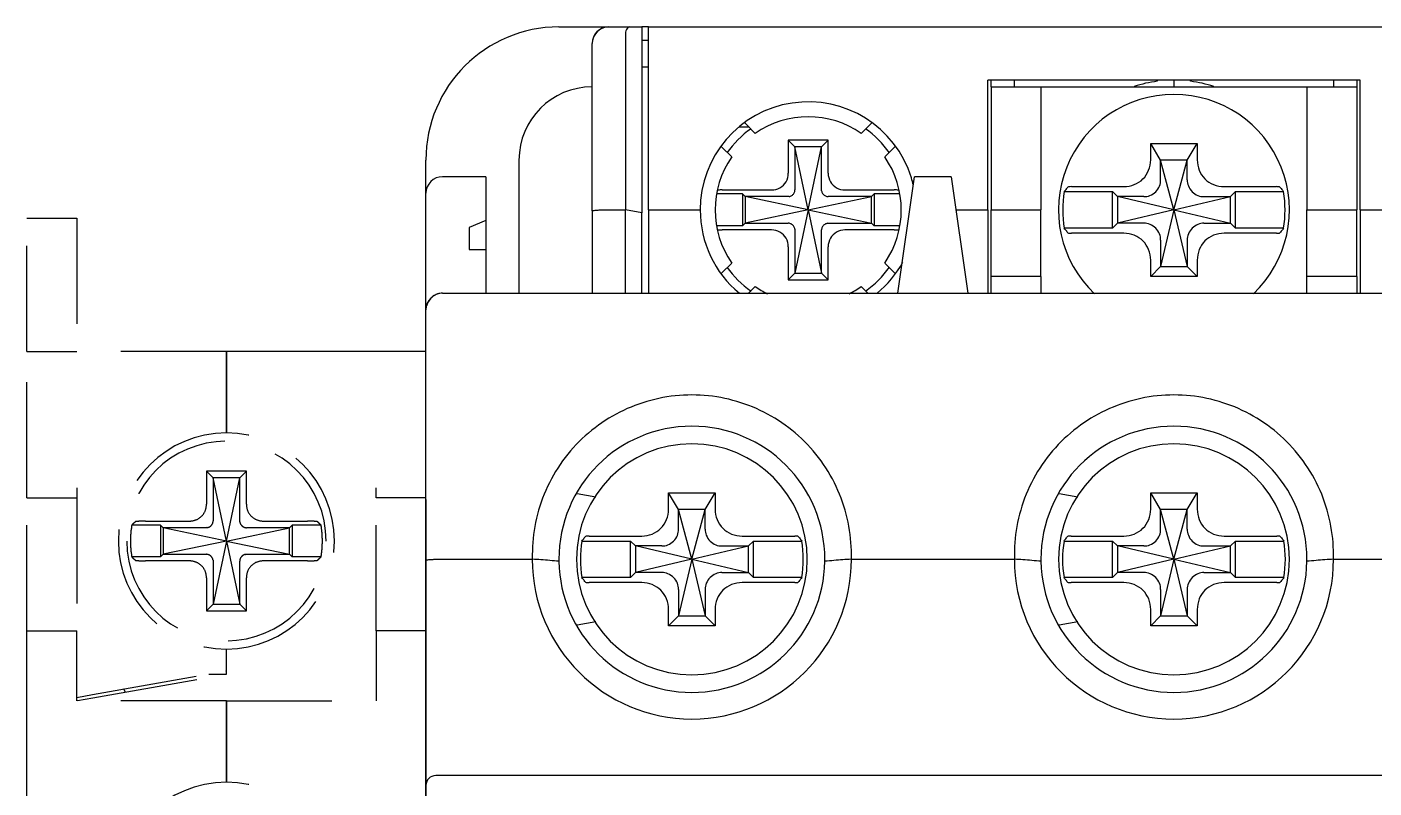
# Model space of a CAD drawing. Header units: inches. Extents: x 0 to 69, y 0 to 139.
# Drawn here: x 0 to 40.52, y 116.52 to 139.4 of the extents above; entities that cross this region are included whole.
import ezdxf

# ---------------------------------------------------------------- set-up
doc = ezdxf.new("R2010")
doc.units = ezdxf.units.IN
doc.linetypes.add('HIDDEN', pattern=[9.525, 6.35, -3.175])
for name, color, linetype in [('20_ALL_FEATURES', 7, 'Continuous'), ('BO', 3, 'Continuous'), ('도면층1', 3, 'Continuous'), ('도면층2', 3, 'HIDDEN')]:
    doc.layers.add(name, color=color, linetype=linetype)

# ---------------------------------------------------------------- blocks, each defined once
blk = doc.blocks.new('MC40+MT32')
at = {"color": 7, "linetype": 'Continuous'}
for p, q in [((-18.5, 0), (-17, 0)), ((-18.5, 0), (-17, 0)), ((-17, 0), (-16.376, 0)), ((-17, 0), (-16.376, 0)), ((-16.376, 0), (-16, 0)), ((-16, 0), (-16, -5.587)), ((-15.8, 0), (-16, 0)), ((-15.8, 0), (15.8, 0)), ((-15.8, -0.248), (-15.8, 0)), ((-16.5, -0.248), (-16.5, -5.5)), ((-16, -0.4), (-15.8, -0.4)), ((-15.8, -5.5), (-15.8, -0.248)), ((-17.5, -5.526), (-17.5, -0.5)), ((-16, -1.2), (-15.8, -1.2)), ((-5.6, -5.5), (-5.6, -1.6)), ((5.6, -1.6), (-5.6, -1.6)), ((-5.5, -1.8), (-5.5, -1.6)), ((-4.8, -1.8), (-4.8, -1.6)), ((-0.5, -1.6), (-0.5, -1.632)), ((0.5, -1.632), (0.5, -1.6)), ((4.8, -1.6), (4.8, -1.8)), ((5.5, -1.6), (5.5, -1.8)), ((5.6, -5.5), (5.6, -1.6)), ((-5.5, -1.8), (-4, -1.8)), ((-5.5, -1.8), (-5.5, -5.5)), ((-4, -1.8), (-4, -5.5)), ((-4, -1.8), (-3.5, -1.8)), ((-3.5, -1.8), (3.5, -1.8)), ((3.5, -1.8), (4, -1.8)), ((4, -1.8), (4, -5.5)), ((4, -1.8), (5.5, -1.8)), ((5.5, -1.8), (5.5, -5.5)), ((-13.065, -3), (-12.793, -3)), ((-12.595, -3.198), (-12.909, -2.884)), ((-9.091, -2.884), (-9.405, -3.198)), ((-13.614, -3.593), (-13.302, -3.905)), ((-10.4, -3.4), (-11.6, -3.4)), ((-11.6, -3.4), (-11.6, -4.395)), ((-11.4, -3.6), (-11.6, -3.4)), ((-11.4, -3.6), (-11.4, -4.898)), ((-10.6, -3.6), (-11.4, -3.6)), ((-11, -5.5), (-11.4, -3.6)), ((-11, -5.5), (-10.6, -3.6)), ((-10.6, -3.6), (-10.4, -3.4)), ((-10.6, -4.898), (-10.6, -3.6)), ((-10.4, -4.395), (-10.4, -3.4)), ((-8.698, -3.905), (-8.386, -3.593)), ((-0.7, -3.5), (0.7, -3.5)), ((-0.7, -3.992), (-0.7, -3.5)), ((-0.4, -4), (-0.7, -3.5)), ((0.4, -4), (0.7, -3.5)), ((0.7, -3.5), (0.7, -3.992)), ((-22.5, -5), (-22.5, -4)), ((-22.5, -5), (-22.5, -4)), ((-19.7, -4), (-19.7, -8)), ((0, -5.5), (-0.4, -4)), ((0.4, -4), (-0.4, -4)), ((-0.4, -4.56), (-0.4, -4)), ((0, -5.5), (0.4, -4)), ((0.4, -4.56), (0.4, -4)), ((-20.7, -4.5), (-22, -4.5)), ((-20.7, -4.5), (-20.7, -5.812)), ((-8.3, -8), (-7.8, -4.5)), ((-6.7, -4.5), (-7.8, -4.5)), ((-6.7, -4.5), (-6.2, -8)), ((-3.085, -4.8), (-1.508, -4.8)), ((1.508, -4.8), (3.085, -4.8)), ((-22.5, -8.5), (-22.5, -5)), ((-22.5, -8.5), (-22.5, -5)), ((-12.98, -5.02), (-13.744, -5.02)), ((-13.584, -4.9), (-12.105, -4.9)), ((-12.9, -5.1), (-12.98, -5.02)), ((-12.98, -5.02), (-12.98, -5.98)), ((-12.9, -5.1), (-12.9, -5.9)), ((-11.602, -5.1), (-12.9, -5.1)), ((-11, -5.5), (-12.9, -5.1)), ((-11, -5.5), (-9.1, -5.1)), ((-9.1, -5.1), (-10.398, -5.1)), ((-9.895, -4.9), (-8.416, -4.9)), ((-9.1, -5.1), (-9.02, -5.02)), ((-9.1, -5.9), (-9.1, -5.1)), ((-8.256, -5.02), (-9.02, -5.02)), ((-9.02, -5.02), (-9.02, -5.98)), ((-3.297, -4.95), (-1.85, -4.95)), ((-1.85, -6.05), (-1.85, -4.95)), ((-1.7, -5.1), (-1.85, -4.95)), ((-0.94, -5.1), (-1.7, -5.1)), ((0, -5.5), (-1.7, -5.1)), ((-1.7, -5.1), (-1.7, -5.9)), ((0, -5.5), (1.7, -5.1)), ((0.94, -5.1), (1.7, -5.1)), ((1.7, -5.1), (1.85, -4.95)), ((1.7, -5.9), (1.7, -5.1)), ((1.85, -4.95), (3.297, -4.95)), ((1.85, -6.05), (1.85, -4.95)), ((-17.5, -5.526), (-17.5, -8)), ((-17.2, -5.5), (-16.5, -5.5)), ((-16.5, -8), (-16.5, -5.5)), ((-16, -5.587), (-16.5, -5.5)), ((-16, -8), (-16, -5.587)), ((-15.8, -5.5), (-15.8, -8)), ((-15.8, -5.5), (-14.25, -5.5)), ((-11, -5.5), (-12.9, -5.9)), ((-11, -5.5), (-11.4, -7.4)), ((-11, -5.5), (-10.6, -7.4)), ((-11, -5.5), (-9.1, -5.9)), ((-6.557, -5.5), (-5.6, -5.5)), ((-5.6, -5.5), (-5.6, -8)), ((-5.5, -7.5), (-5.5, -5.5)), ((-5.5, -5.5), (-4, -5.5)), ((-4, -7.5), (-4, -5.5)), ((0, -5.5), (-1.7, -5.9)), ((0, -5.5), (-0.4, -7.2)), ((0, -5.5), (0.4, -7.2)), ((0, -5.5), (1.7, -5.9)), ((4, -7.5), (4, -5.5)), ((4, -5.5), (5.5, -5.5)), ((5.5, -7.5), (5.5, -5.5)), ((5.6, -5.5), (5.6, -8)), ((5.6, -5.5), (6.557, -5.5)), ((-20.7, -5.812), (-21.2, -6.031)), ((-21.2, -6.031), (-21.2, -6.688)), ((-20.7, -5.812), (-20.7, -6.688)), ((-12.98, -5.98), (-13.744, -5.98)), ((-12.9, -5.9), (-12.98, -5.98)), ((-12.9, -5.9), (-11.602, -5.9)), ((-10.398, -5.9), (-9.1, -5.9)), ((-9.1, -5.9), (-9.02, -5.98)), ((-8.256, -5.98), (-9.02, -5.98)), ((-1.85, -6.05), (-3.297, -6.05)), ((-1.7, -5.9), (-1.85, -6.05)), ((-0.94, -5.9), (-1.7, -5.9)), ((0.94, -5.9), (1.7, -5.9)), ((1.7, -5.9), (1.85, -6.05)), ((3.297, -6.05), (1.85, -6.05)), ((-12.105, -6.1), (-13.584, -6.1)), ((-11.4, -6.102), (-11.4, -7.4)), ((-10.6, -7.4), (-10.6, -6.102)), ((-8.416, -6.1), (-9.895, -6.1)), ((-1.508, -6.2), (-3.085, -6.2)), ((-0.4, -6.44), (-0.4, -7.2)), ((0.4, -6.44), (0.4, -7.2)), ((3.085, -6.2), (1.508, -6.2)), ((-21.2, -6.688), (-20.7, -6.688)), ((-20.7, -6.688), (-20.7, -8)), ((-11.6, -6.605), (-11.6, -7.6)), ((-10.4, -7.6), (-10.4, -6.605)), ((-13.302, -7.095), (-13.615, -7.408)), ((-8.385, -7.408), (-8.698, -7.095)), ((-0.7, -7.5), (-0.7, -7.008)), ((-0.4, -7.2), (-0.7, -7.5)), ((-0.4, -7.2), (0.4, -7.2)), ((0.4, -7.2), (0.7, -7.5)), ((0.7, -7.008), (0.7, -7.5)), ((-11.4, -7.4), (-11.6, -7.6)), ((-11.6, -7.6), (-10.4, -7.6)), ((-11.4, -7.4), (-10.6, -7.4)), ((-10.6, -7.4), (-10.4, -7.6)), ((-5.5, -8), (-5.5, -7.5)), ((-4, -7.5), (-5.5, -7.5)), ((-4, -7.5), (-4, -8)), ((0.7, -7.5), (-0.7, -7.5)), ((4, -8), (4, -7.5)), ((5.5, -7.5), (4, -7.5)), ((5.5, -7.5), (5.5, -8)), ((-22, -8), (22, -8)), ((-22, -8), (22, -8)), ((-12.793, -8), (-12.595, -7.802)), ((-9.405, -7.802), (-9.207, -8)), ((-22.5, -16.026), (-22.5, -8.5)), ((-17.952, -14.025), (-17.386, -14.119)), ((-15.2, -14), (-13.8, -14)), ((-15.2, -14.492), (-15.2, -14)), ((-14.9, -14.5), (-15.2, -14)), ((-14.1, -14.5), (-13.8, -14)), ((-13.8, -14), (-13.8, -14.492)), ((-3.452, -14.025), (-2.886, -14.119)), ((-0.7, -14), (0.7, -14)), ((-0.7, -14.492), (-0.7, -14)), ((-0.4, -14.5), (-0.7, -14)), ((0.4, -14.5), (0.7, -14)), ((0.7, -14), (0.7, -14.492)), ((-14.5, -16), (-14.9, -14.5)), ((-14.1, -14.5), (-14.9, -14.5)), ((-14.9, -15.06), (-14.9, -14.5)), ((-14.5, -16), (-14.1, -14.5)), ((-14.1, -15.06), (-14.1, -14.5)), ((0, -16), (-0.4, -14.5)), ((0.4, -14.5), (-0.4, -14.5)), ((-0.4, -15.06), (-0.4, -14.5)), ((0, -16), (0.4, -14.5)), ((0.4, -15.06), (0.4, -14.5)), ((-17.594, -15.3), (-16.008, -15.3)), ((-12.992, -15.3), (-11.406, -15.3)), ((-3.094, -15.3), (-1.508, -15.3)), ((1.508, -15.3), (3.094, -15.3)), ((-17.806, -15.45), (-16.35, -15.45)), ((-16.35, -16.55), (-16.35, -15.45)), ((-16.2, -15.6), (-16.35, -15.45)), ((-15.44, -15.6), (-16.2, -15.6)), ((-14.5, -16), (-16.2, -15.6)), ((-16.2, -15.6), (-16.2, -16.4)), ((-14.5, -16), (-12.8, -15.6)), ((-13.56, -15.6), (-12.8, -15.6)), ((-12.8, -15.6), (-12.65, -15.45)), ((-12.8, -16.4), (-12.8, -15.6)), ((-12.65, -15.45), (-11.194, -15.45)), ((-12.65, -16.55), (-12.65, -15.45)), ((-3.306, -15.45), (-1.85, -15.45)), ((-1.85, -16.55), (-1.85, -15.45)), ((-1.7, -15.6), (-1.85, -15.45)), ((-0.94, -15.6), (-1.7, -15.6)), ((0, -16), (-1.7, -15.6)), ((-1.7, -15.6), (-1.7, -16.4)), ((0, -16), (1.7, -15.6)), ((0.94, -15.6), (1.7, -15.6)), ((1.7, -15.6), (1.85, -15.45)), ((1.7, -16.4), (1.7, -15.6)), ((1.85, -15.45), (3.306, -15.45)), ((1.85, -16.55), (1.85, -15.45)), ((-22.5, -22.8), (-22.5, -16.026)), ((-22.5, -22.8), (-22.5, -16.026)), ((-22.2, -16), (-19.3, -16)), ((-14.5, -16), (-16.2, -16.4)), ((-14.5, -16), (-14.9, -17.7)), ((-14.5, -16), (-14.1, -17.7)), ((-14.5, -16), (-12.8, -16.4)), ((-9.7, -16), (-4.8, -16)), ((0, -16), (-1.7, -16.4)), ((0, -16), (-0.4, -17.7)), ((0, -16), (0.4, -17.7)), ((0, -16), (1.7, -16.4)), ((4.8, -16), (9.7, -16)), ((-16.35, -16.55), (-17.806, -16.55)), ((-16.2, -16.4), (-16.35, -16.55)), ((-15.44, -16.4), (-16.2, -16.4)), ((-13.56, -16.4), (-12.8, -16.4)), ((-12.8, -16.4), (-12.65, -16.55)), ((-11.194, -16.55), (-12.65, -16.55)), ((-1.85, -16.55), (-3.306, -16.55)), ((-1.7, -16.4), (-1.85, -16.55)), ((-0.94, -16.4), (-1.7, -16.4)), ((0.94, -16.4), (1.7, -16.4)), ((1.7, -16.4), (1.85, -16.55)), ((3.306, -16.55), (1.85, -16.55)), ((-16.008, -16.7), (-17.594, -16.7)), ((-14.9, -16.94), (-14.9, -17.7)), ((-14.1, -16.94), (-14.1, -17.7)), ((-11.406, -16.7), (-12.992, -16.7)), ((-1.508, -16.7), (-3.094, -16.7)), ((-0.4, -16.94), (-0.4, -17.7)), ((0.4, -16.94), (0.4, -17.7)), ((3.094, -16.7), (1.508, -16.7)), ((-15.2, -18), (-15.2, -17.508)), ((-14.9, -17.7), (-15.2, -18)), ((-14.9, -17.7), (-14.1, -17.7)), ((-14.1, -17.7), (-13.8, -18)), ((-13.8, -17.508), (-13.8, -18)), ((-0.7, -18), (-0.7, -17.508)), ((-0.4, -17.7), (-0.7, -18)), ((-0.4, -17.7), (0.4, -17.7)), ((0.4, -17.7), (0.7, -18)), ((0.7, -17.508), (0.7, -18)), ((-17.386, -17.881), (-17.953, -17.975)), ((-13.8, -18), (-15.2, -18)), ((-2.886, -17.881), (-3.453, -17.975)), ((0.7, -18), (-0.7, -18)), ((22.2, -22.5), (-22.2, -22.5)), ((-22.5, -23.624), (-22.5, -22.8))]:
    blk.add_line(p, q, dxfattribs=at)
for centre, radius, start, end in [((-18.5, -4), 4, 90, 180), ((-17, -0.5), 0.5, 90, 180), ((-17, -0.5), 0.5, 90, 98.6697), ((-17, -0.5), 0.5, 98.6697, 170.4239), ((-17, -0.5), 0.5, 170.4239, 180), ((-17.5, -4), 2.2, 90, 180), ((0, -5.5), 3.9, 97.3659, 107.8568), ((0, -5.5), 3.9, 72.1432, 82.6341), ((-11, -5.5), 3.25, 17.2786, 180), ((0, -5.5), 3.473, 90, 226.5326), ((0, -5.5), 3.473, 313.4674, 90), ((-11, -5.5), 2.8, 55.2866, 124.7134), ((-11, -5.5), 2.986, 125.1805, 144.9332), ((-11, -5.5), 2.986, 35.0673, 54.8203), ((-11, -5.5), 2.8, 145.2866, 214.7134), ((-11, -5.5), 2.8, 325.2866, 34.7134), ((-22, -5), 0.5, 90, 180), ((-11, -5.5), 3.25, 13.1858, 17.2786), ((0, -5.5), 3.343, 170.5291, 189.4709), ((0, -5.5), 3.343, 350.5291, 9.4709), ((-11, -5.5), 3.25, 180, 230.4121), ((-11, -5.5), 2.986, 215.0673, 234.8203), ((-11, -5.5), 2.986, 305.1805, 324.9332), ((-11, -5.5), 3.25, 309.5879, 331.1822), ((-22, -8.5), 0.5, 90, 180), ((-11, -5.5), 2.8, 235.2866, 244.0193), ((-11, -5.5), 2.8, 295.9807, 304.7134), ((-14.5, -16), 4, 0, 180), ((0, -16), 4, 0, 180), ((-14.5, -16), 3.473, 90, 270), ((-14.5, -16), 3.473, 270, 90), ((0, -16), 3.473, 90, 270), ((0, -16), 3.473, 270, 90), ((-14.5, -16), 3.351, 170.5541, 189.4459), ((-14.5, -16), 3.351, 350.5541, 9.4459), ((0, -16), 3.351, 170.5541, 189.4459), ((0, -16), 3.351, 350.5541, 9.4459), ((-14.5, -16), 4.8, 180, 0), ((-14.5, -16), 4, 180, 180.8551), ((-14.5, -16), 4, 180.8551, 359.1452), ((-14.5, -16), 4, 359.1452, 0), ((0, -16), 4.8, 180, 0), ((0, -16), 4, 180, 180.8551), ((0, -16), 4, 180.8551, 359.1452), ((0, -16), 4, 359.1452, 0), ((-22.2, -22.8), 0.3, 90, 180)]:
    blk.add_arc(centre, radius, start, end, dxfattribs=at)
for points, knots in [([(-16.376, 0), (-16.394, 0), (-16.435, -0.018), (-16.472, -0.078), (-16.495, -0.157), (-16.5, -0.217), (-16.5, -0.248)], [0, 0, 0, 0, 0.0539677, 0.1213813, 0.2062306, 0.3000181, 0.3000181, 0.3000181, 0.3000181]), ([(-1.508, -4.8), (-1.401, -4.8), (-1.188, -4.761), (-0.917, -4.583), (-0.74, -4.313), (-0.7, -4.099), (-0.7, -3.992)], [0, 0, 0, 0, 0.321065, 0.633013, 0.94508, 1.266508, 1.266508, 1.266508, 1.266508]), ([(0.7, -3.992), (0.7, -4.099), (0.739, -4.312), (0.917, -4.583), (1.187, -4.76), (1.401, -4.8), (1.508, -4.8)], [0, 0, 0, 0, 0.321103, 0.633017, 0.945047, 1.266508, 1.266508, 1.266508, 1.266508]), ([(-12.105, -4.9), (-12.017, -4.9), (-11.839, -4.855), (-11.645, -4.661), (-11.6, -4.483), (-11.6, -4.395)], [0, 0, 0, 0, 0.2632139, 0.5225211, 0.7862193, 0.7862193, 0.7862193, 0.7862193]), ([(-10.4, -4.395), (-10.4, -4.483), (-10.355, -4.661), (-10.161, -4.855), (-9.983, -4.9), (-9.895, -4.9)], [0, 0, 0, 0, 0.2631619, 0.5225617, 0.7862192, 0.7862192, 0.7862192, 0.7862192]), ([(-3.297, -4.95), (-3.285, -4.935), (-3.262, -4.904), (-3.226, -4.859), (-3.202, -4.829), (-3.19, -4.814)], [0, 0, 0, 0, 0.0575719, 0.1153185, 0.1732536, 0.1732536, 0.1732536, 0.1732536]), ([(-3.085, -4.8), (-3.108, -4.8), (-3.141, -4.805), (-3.182, -4.804), (-3.19, -4.814)], [0, 0, 0, 0, 0.070061, 0.1064932, 0.1064932, 0.1064932, 0.1064932]), ([(-0.904, -5.1), (-0.842, -5.102), (-0.71, -5.076), (-0.54, -4.961), (-0.424, -4.792), (-0.398, -4.658), (-0.4, -4.596)], [0, 0, 0, 0, 0.1863171, 0.3928379, 0.5998159, 0.787513, 0.787513, 0.787513, 0.787513]), ([(-0.4, -4.596), (-0.4, -4.592), (-0.4, -4.584), (-0.4, -4.572), (-0.4, -4.564), (-0.4, -4.56)], [0, 0, 0, 0, 0.0119934, 0.02391583, 0.03574566, 0.03574566, 0.03574566, 0.03574566]), ([(0.4, -4.596), (0.398, -4.658), (0.424, -4.79), (0.539, -4.96), (0.708, -5.076), (0.842, -5.102), (0.904, -5.1)], [0, 0, 0, 0, 0.1863171, 0.3928379, 0.5998159, 0.787513, 0.787513, 0.787513, 0.787513]), ([(0.4, -4.596), (0.4, -4.592), (0.4, -4.584), (0.4, -4.572), (0.4, -4.564), (0.4, -4.56)], [0, 0, 0, 0, 0.0119934, 0.02391583, 0.03574566, 0.03574566, 0.03574566, 0.03574566]), ([(3.19, -4.814), (3.182, -4.804), (3.141, -4.805), (3.108, -4.8), (3.085, -4.8)], [0, 0, 0, 0, 0.0364322, 0.1064932, 0.1064932, 0.1064932, 0.1064932]), ([(3.19, -4.814), (3.202, -4.829), (3.226, -4.859), (3.262, -4.904), (3.285, -4.935), (3.297, -4.95)], [0, 0, 0, 0, 0.0579339, 0.1156805, 0.1732536, 0.1732536, 0.1732536, 0.1732536]), ([(-11.578, -5.098), (-11.583, -5.099), (-11.591, -5.1), (-11.599, -5.1), (-11.602, -5.099)], [0, 0, 0, 0, 0.01605249, 0.02415809, 0.02415809, 0.02415809, 0.02415809]), ([(-11.578, -5.098), (-11.549, -5.094), (-11.492, -5.072), (-11.428, -5.008), (-11.406, -4.951), (-11.402, -4.922)], [0, 0, 0, 0, 0.0874412, 0.1770622, 0.2645034, 0.2645034, 0.2645034, 0.2645034]), ([(-11.402, -4.922), (-11.401, -4.917), (-11.4, -4.909), (-11.4, -4.901), (-11.401, -4.898)], [0, 0, 0, 0, 0.01605249, 0.02415809, 0.02415809, 0.02415809, 0.02415809]), ([(-10.598, -4.922), (-10.599, -4.917), (-10.6, -4.909), (-10.6, -4.901), (-10.599, -4.898)], [0, 0, 0, 0, 0.01605249, 0.02415809, 0.02415809, 0.02415809, 0.02415809]), ([(-10.598, -4.922), (-10.594, -4.951), (-10.572, -5.008), (-10.508, -5.072), (-10.451, -5.094), (-10.422, -5.098)], [0, 0, 0, 0, 0.0874412, 0.1770622, 0.2645034, 0.2645034, 0.2645034, 0.2645034]), ([(-10.422, -5.098), (-10.417, -5.099), (-10.409, -5.1), (-10.401, -5.1), (-10.398, -5.099)], [0, 0, 0, 0, 0.01605249, 0.02415809, 0.02415809, 0.02415809, 0.02415809]), ([(-0.904, -5.1), (-0.908, -5.1), (-0.916, -5.1), (-0.928, -5.1), (-0.936, -5.1), (-0.94, -5.1)], [0, 0, 0, 0, 0.0119934, 0.02391583, 0.03574566, 0.03574566, 0.03574566, 0.03574566]), ([(0.904, -5.1), (0.908, -5.1), (0.916, -5.1), (0.928, -5.1), (0.936, -5.1), (0.94, -5.1)], [0, 0, 0, 0, 0.0119934, 0.02391583, 0.03574566, 0.03574566, 0.03574566, 0.03574566]), ([(-17.5, -5.526), (-17.5, -5.518), (-17.456, -5.515), (-17.406, -5.505), (-17.307, -5.502), (-17.238, -5.5), (-17.2, -5.5)], [0, 0, 0, 0, 0.0248578, 0.0903121, 0.1878135, 0.3028517, 0.3028517, 0.3028517, 0.3028517]), ([(-11.578, -5.902), (-11.583, -5.901), (-11.591, -5.9), (-11.599, -5.9), (-11.602, -5.901)], [0, 0, 0, 0, 0.01605249, 0.02415809, 0.02415809, 0.02415809, 0.02415809]), ([(-11.402, -6.078), (-11.406, -6.049), (-11.428, -5.992), (-11.492, -5.928), (-11.549, -5.906), (-11.578, -5.902)], [0, 0, 0, 0, 0.0874412, 0.1770622, 0.2645034, 0.2645034, 0.2645034, 0.2645034]), ([(-11.402, -6.078), (-11.401, -6.083), (-11.4, -6.091), (-11.4, -6.099), (-11.401, -6.102)], [0, 0, 0, 0, 0.01605249, 0.02415809, 0.02415809, 0.02415809, 0.02415809]), ([(-10.598, -6.078), (-10.599, -6.083), (-10.6, -6.091), (-10.6, -6.099), (-10.599, -6.102)], [0, 0, 0, 0, 0.01605249, 0.02415809, 0.02415809, 0.02415809, 0.02415809]), ([(-10.422, -5.902), (-10.451, -5.906), (-10.508, -5.928), (-10.572, -5.992), (-10.594, -6.049), (-10.598, -6.078)], [0, 0, 0, 0, 0.0874412, 0.1770622, 0.2645034, 0.2645034, 0.2645034, 0.2645034]), ([(-10.422, -5.902), (-10.417, -5.901), (-10.409, -5.9), (-10.401, -5.9), (-10.398, -5.901)], [0, 0, 0, 0, 0.01605249, 0.02415809, 0.02415809, 0.02415809, 0.02415809]), ([(-3.19, -6.186), (-3.202, -6.171), (-3.226, -6.141), (-3.262, -6.096), (-3.285, -6.065), (-3.297, -6.05)], [0, 0, 0, 0, 0.0579339, 0.1156805, 0.1732536, 0.1732536, 0.1732536, 0.1732536]), ([(-0.904, -5.9), (-0.908, -5.9), (-0.916, -5.9), (-0.928, -5.9), (-0.936, -5.9), (-0.94, -5.9)], [0, 0, 0, 0, 0.0119934, 0.02391583, 0.03574566, 0.03574566, 0.03574566, 0.03574566]), ([(-0.4, -6.404), (-0.398, -6.342), (-0.424, -6.21), (-0.539, -6.04), (-0.708, -5.924), (-0.842, -5.898), (-0.904, -5.9)], [0, 0, 0, 0, 0.1863171, 0.3928379, 0.5998159, 0.787513, 0.787513, 0.787513, 0.787513]), ([(0.904, -5.9), (0.842, -5.898), (0.71, -5.924), (0.54, -6.039), (0.424, -6.208), (0.398, -6.342), (0.4, -6.404)], [0, 0, 0, 0, 0.1863171, 0.3928379, 0.5998159, 0.787513, 0.787513, 0.787513, 0.787513]), ([(0.904, -5.9), (0.908, -5.9), (0.916, -5.9), (0.928, -5.9), (0.936, -5.9), (0.94, -5.9)], [0, 0, 0, 0, 0.0119934, 0.02391583, 0.03574566, 0.03574566, 0.03574566, 0.03574566]), ([(3.297, -6.05), (3.285, -6.065), (3.262, -6.096), (3.226, -6.141), (3.202, -6.171), (3.19, -6.186)], [0, 0, 0, 0, 0.0575719, 0.1153185, 0.1732536, 0.1732536, 0.1732536, 0.1732536]), ([(-11.6, -6.605), (-11.6, -6.517), (-11.645, -6.339), (-11.839, -6.145), (-12.017, -6.1), (-12.105, -6.1)], [0, 0, 0, 0, 0.2631619, 0.5225617, 0.7862192, 0.7862192, 0.7862192, 0.7862192]), ([(-9.895, -6.1), (-9.983, -6.1), (-10.161, -6.145), (-10.355, -6.339), (-10.4, -6.517), (-10.4, -6.605)], [0, 0, 0, 0, 0.263105, 0.5226064, 0.7862191, 0.7862191, 0.7862191, 0.7862191]), ([(-3.19, -6.186), (-3.182, -6.196), (-3.141, -6.195), (-3.108, -6.2), (-3.085, -6.2)], [0, 0, 0, 0, 0.0364322, 0.1064932, 0.1064932, 0.1064932, 0.1064932]), ([(-0.7, -7.008), (-0.7, -6.901), (-0.739, -6.688), (-0.917, -6.417), (-1.187, -6.24), (-1.401, -6.2), (-1.508, -6.2)], [0, 0, 0, 0, 0.321117, 0.633019, 0.945036, 1.266508, 1.266508, 1.266508, 1.266508]), ([(-0.4, -6.404), (-0.4, -6.408), (-0.4, -6.416), (-0.4, -6.428), (-0.4, -6.436), (-0.4, -6.44)], [0, 0, 0, 0, 0.0119934, 0.02391583, 0.03574566, 0.03574566, 0.03574566, 0.03574566]), ([(0.4, -6.404), (0.4, -6.408), (0.4, -6.416), (0.4, -6.428), (0.4, -6.436), (0.4, -6.44)], [0, 0, 0, 0, 0.0119934, 0.02391583, 0.03574566, 0.03574566, 0.03574566, 0.03574566]), ([(1.508, -6.2), (1.401, -6.2), (1.188, -6.239), (0.917, -6.417), (0.74, -6.687), (0.7, -6.901), (0.7, -7.008)], [0, 0, 0, 0, 0.321152, 0.633023, 0.945006, 1.266508, 1.266508, 1.266508, 1.266508]), ([(3.085, -6.2), (3.108, -6.2), (3.141, -6.195), (3.182, -6.196), (3.19, -6.186)], [0, 0, 0, 0, 0.070061, 0.1064932, 0.1064932, 0.1064932, 0.1064932]), ([(-22, -8), (-22.051, -8), (-22.155, -8.018), (-22.296, -8.095), (-22.409, -8.216), (-22.457, -8.318), (-22.474, -8.372)], [0, 0, 0, 0, 0.1521358, 0.309894, 0.4730952, 0.6428122, 0.6428122, 0.6428122, 0.6428122]), ([(-9.7, -15.861), (-9.7, -15.535), (-9.768, -14.872), (-10.074, -13.911), (-10.584, -13.023), (-11.269, -12.263), (-12.092, -11.668), (-13.014, -11.26), (-13.998, -11.052), (-15.003, -11.052), (-15.987, -11.261), (-16.908, -11.669), (-17.732, -12.263), (-18.417, -13.024), (-18.926, -13.912), (-19.232, -14.873), (-19.3, -15.535), (-19.3, -15.861)], [0, 0, 0, 0, 0.977329, 1.983777, 3.00495, 4.025002, 5.031734, 6.028887, 7.026389, 8.026494, 9.023958, 10.02114, 11.028018, 12.04818, 13.069218, 14.07527, 15.052028, 15.052028, 15.052028, 15.052028]), ([(4.8, -15.861), (4.8, -15.535), (4.732, -14.872), (4.426, -13.911), (3.916, -13.023), (3.231, -12.263), (2.408, -11.668), (1.486, -11.26), (0.502, -11.052), (-0.503, -11.052), (-1.487, -11.261), (-2.408, -11.669), (-3.232, -12.263), (-3.917, -13.024), (-4.426, -13.912), (-4.732, -14.873), (-4.8, -15.535), (-4.8, -15.861)], [0, 0, 0, 0, 0.977329, 1.983777, 3.00495, 4.025002, 5.031734, 6.028887, 7.026389, 8.026494, 9.023958, 10.02114, 11.028018, 12.04818, 13.069218, 14.07527, 15.052028, 15.052028, 15.052028, 15.052028]), ([(-16.008, -15.3), (-15.901, -15.3), (-15.688, -15.261), (-15.417, -15.083), (-15.239, -14.812), (-15.2, -14.599), (-15.2, -14.492)], [0, 0, 0, 0, 0.320822, 0.632985, 0.945288, 1.266507, 1.266507, 1.266507, 1.266507]), ([(-13.8, -14.492), (-13.8, -14.599), (-13.761, -14.812), (-13.583, -15.083), (-13.312, -15.261), (-13.099, -15.3), (-12.992, -15.3)], [0, 0, 0, 0, 0.320877, 0.632991, 0.94524, 1.266508, 1.266508, 1.266508, 1.266508]), ([(-1.508, -15.3), (-1.401, -15.3), (-1.188, -15.261), (-0.917, -15.083), (-0.739, -14.812), (-0.7, -14.599), (-0.7, -14.492)], [0, 0, 0, 0, 0.320822, 0.632985, 0.945288, 1.266507, 1.266507, 1.266507, 1.266507]), ([(0.7, -14.492), (0.7, -14.599), (0.739, -14.812), (0.917, -15.083), (1.188, -15.261), (1.401, -15.3), (1.508, -15.3)], [0, 0, 0, 0, 0.320877, 0.632991, 0.94524, 1.266508, 1.266508, 1.266508, 1.266508]), ([(-17.806, -15.45), (-17.794, -15.435), (-17.771, -15.404), (-17.735, -15.359), (-17.711, -15.329), (-17.699, -15.314)], [0, 0, 0, 0, 0.0575568, 0.1152872, 0.1732048, 0.1732048, 0.1732048, 0.1732048]), ([(-17.594, -15.3), (-17.617, -15.3), (-17.65, -15.305), (-17.691, -15.304), (-17.699, -15.314)], [0, 0, 0, 0, 0.0700491, 0.1064715, 0.1064715, 0.1064715, 0.1064715]), ([(-15.404, -15.6), (-15.342, -15.602), (-15.209, -15.576), (-15.04, -15.461), (-14.924, -15.292), (-14.898, -15.158), (-14.9, -15.096)], [0, 0, 0, 0, 0.1865408, 0.3928241, 0.5995716, 0.7875132, 0.7875132, 0.7875132, 0.7875132]), ([(-14.9, -15.096), (-14.9, -15.092), (-14.9, -15.084), (-14.9, -15.072), (-14.9, -15.064), (-14.9, -15.06)], [0, 0, 0, 0, 0.0119905, 0.02391291, 0.03574566, 0.03574566, 0.03574566, 0.03574566]), ([(-14.1, -15.096), (-14.102, -15.158), (-14.076, -15.291), (-13.961, -15.46), (-13.792, -15.576), (-13.658, -15.602), (-13.596, -15.6)], [0, 0, 0, 0, 0.1865408, 0.3928241, 0.5995716, 0.7875132, 0.7875132, 0.7875132, 0.7875132]), ([(-14.1, -15.096), (-14.1, -15.092), (-14.1, -15.084), (-14.1, -15.072), (-14.1, -15.064), (-14.1, -15.06)], [0, 0, 0, 0, 0.0119905, 0.02391291, 0.03574566, 0.03574566, 0.03574566, 0.03574566]), ([(-11.301, -15.314), (-11.309, -15.304), (-11.35, -15.305), (-11.383, -15.3), (-11.406, -15.3)], [0, 0, 0, 0, 0.0364224, 0.1064715, 0.1064715, 0.1064715, 0.1064715]), ([(-11.301, -15.314), (-11.289, -15.329), (-11.265, -15.359), (-11.229, -15.404), (-11.206, -15.435), (-11.194, -15.45)], [0, 0, 0, 0, 0.0579163, 0.1156467, 0.1732048, 0.1732048, 0.1732048, 0.1732048]), ([(-3.306, -15.45), (-3.294, -15.435), (-3.271, -15.404), (-3.235, -15.359), (-3.211, -15.329), (-3.199, -15.314)], [0, 0, 0, 0, 0.0575568, 0.1152872, 0.1732048, 0.1732048, 0.1732048, 0.1732048]), ([(-3.094, -15.3), (-3.117, -15.3), (-3.15, -15.305), (-3.191, -15.304), (-3.199, -15.314)], [0, 0, 0, 0, 0.0700491, 0.1064715, 0.1064715, 0.1064715, 0.1064715]), ([(-0.904, -15.6), (-0.842, -15.602), (-0.709, -15.576), (-0.54, -15.461), (-0.424, -15.292), (-0.398, -15.158), (-0.4, -15.096)], [0, 0, 0, 0, 0.1865408, 0.3928241, 0.5995716, 0.7875132, 0.7875132, 0.7875132, 0.7875132]), ([(-0.4, -15.096), (-0.4, -15.092), (-0.4, -15.084), (-0.4, -15.072), (-0.4, -15.064), (-0.4, -15.06)], [0, 0, 0, 0, 0.0119905, 0.02391291, 0.03574566, 0.03574566, 0.03574566, 0.03574566]), ([(0.4, -15.096), (0.398, -15.158), (0.424, -15.291), (0.539, -15.46), (0.708, -15.576), (0.842, -15.602), (0.904, -15.6)], [0, 0, 0, 0, 0.1865408, 0.3928241, 0.5995716, 0.7875132, 0.7875132, 0.7875132, 0.7875132]), ([(0.4, -15.096), (0.4, -15.092), (0.4, -15.084), (0.4, -15.072), (0.4, -15.064), (0.4, -15.06)], [0, 0, 0, 0, 0.0119905, 0.02391291, 0.03574566, 0.03574566, 0.03574566, 0.03574566]), ([(3.199, -15.314), (3.191, -15.304), (3.15, -15.305), (3.117, -15.3), (3.094, -15.3)], [0, 0, 0, 0, 0.0364224, 0.1064715, 0.1064715, 0.1064715, 0.1064715]), ([(3.199, -15.314), (3.211, -15.329), (3.235, -15.359), (3.271, -15.404), (3.294, -15.435), (3.306, -15.45)], [0, 0, 0, 0, 0.0579163, 0.1156467, 0.1732048, 0.1732048, 0.1732048, 0.1732048]), ([(-15.404, -15.6), (-15.408, -15.6), (-15.416, -15.6), (-15.428, -15.6), (-15.436, -15.6), (-15.44, -15.6)], [0, 0, 0, 0, 0.0119905, 0.02391291, 0.03574566, 0.03574566, 0.03574566, 0.03574566]), ([(-13.596, -15.6), (-13.592, -15.6), (-13.584, -15.6), (-13.572, -15.6), (-13.564, -15.6), (-13.56, -15.6)], [0, 0, 0, 0, 0.0119905, 0.02391291, 0.03574566, 0.03574566, 0.03574566, 0.03574566]), ([(-0.904, -15.6), (-0.908, -15.6), (-0.916, -15.6), (-0.928, -15.6), (-0.936, -15.6), (-0.94, -15.6)], [0, 0, 0, 0, 0.0119905, 0.02391291, 0.03574566, 0.03574566, 0.03574566, 0.03574566]), ([(0.904, -15.6), (0.908, -15.6), (0.916, -15.6), (0.928, -15.6), (0.936, -15.6), (0.94, -15.6)], [0, 0, 0, 0, 0.0119905, 0.02391291, 0.03574566, 0.03574566, 0.03574566, 0.03574566]), ([(-22.5, -16.026), (-22.5, -16.018), (-22.456, -16.015), (-22.406, -16.005), (-22.307, -16.002), (-22.238, -16), (-22.2, -16)], [0, 0, 0, 0, 0.0248578, 0.0903121, 0.1878135, 0.3028517, 0.3028517, 0.3028517, 0.3028517]), ([(-19.3, -15.861), (-19.3, -15.884), (-19.301, -15.931), (-19.299, -15.977), (-19.298, -16)], [0, 0, 0, 0, 0.0694813, 0.1389496, 0.1389496, 0.1389496, 0.1389496]), ([(-18.5, -16.058), (-18.591, -16.049), (-18.771, -16.038), (-19.038, -16.01), (-19.214, -16.006), (-19.3, -16)], [0, 0, 0, 0, 0.2751334, 0.5426596, 0.8026239, 0.8026239, 0.8026239, 0.8026239]), ([(-9.7, -16), (-9.787, -16.006), (-9.963, -16.01), (-10.229, -16.038), (-10.409, -16.049), (-10.5, -16.058)], [0, 0, 0, 0, 0.2604806, 0.5279063, 0.8026244, 0.8026244, 0.8026244, 0.8026244]), ([(-9.702, -16), (-9.701, -15.977), (-9.699, -15.931), (-9.7, -15.884), (-9.7, -15.861)], [0, 0, 0, 0, 0.0694682, 0.1389493, 0.1389493, 0.1389493, 0.1389493]), ([(-4.8, -15.861), (-4.8, -15.884), (-4.801, -15.931), (-4.799, -15.977), (-4.798, -16)], [0, 0, 0, 0, 0.0694813, 0.1389496, 0.1389496, 0.1389496, 0.1389496]), ([(-4, -16.058), (-4.091, -16.049), (-4.271, -16.038), (-4.538, -16.01), (-4.714, -16.006), (-4.8, -16)], [0, 0, 0, 0, 0.2751334, 0.5426596, 0.8026239, 0.8026239, 0.8026239, 0.8026239]), ([(4.8, -16), (4.713, -16.006), (4.537, -16.01), (4.271, -16.038), (4.091, -16.049), (4, -16.058)], [0, 0, 0, 0, 0.2604806, 0.5279063, 0.8026244, 0.8026244, 0.8026244, 0.8026244]), ([(4.798, -16), (4.799, -15.977), (4.801, -15.931), (4.8, -15.884), (4.8, -15.861)], [0, 0, 0, 0, 0.0694682, 0.1389493, 0.1389493, 0.1389493, 0.1389493]), ([(-17.699, -16.686), (-17.711, -16.671), (-17.735, -16.641), (-17.771, -16.596), (-17.794, -16.565), (-17.806, -16.55)], [0, 0, 0, 0, 0.0579163, 0.1156467, 0.1732048, 0.1732048, 0.1732048, 0.1732048]), ([(-15.404, -16.4), (-15.408, -16.4), (-15.416, -16.4), (-15.428, -16.4), (-15.436, -16.4), (-15.44, -16.4)], [0, 0, 0, 0, 0.0119905, 0.02391291, 0.03574566, 0.03574566, 0.03574566, 0.03574566]), ([(-14.9, -16.904), (-14.898, -16.842), (-14.924, -16.709), (-15.039, -16.54), (-15.208, -16.424), (-15.342, -16.398), (-15.404, -16.4)], [0, 0, 0, 0, 0.1865408, 0.3928241, 0.5995716, 0.7875132, 0.7875132, 0.7875132, 0.7875132]), ([(-13.596, -16.4), (-13.658, -16.398), (-13.791, -16.424), (-13.96, -16.539), (-14.076, -16.708), (-14.102, -16.842), (-14.1, -16.904)], [0, 0, 0, 0, 0.1865408, 0.3928241, 0.5995716, 0.7875132, 0.7875132, 0.7875132, 0.7875132]), ([(-13.596, -16.4), (-13.592, -16.4), (-13.584, -16.4), (-13.572, -16.4), (-13.564, -16.4), (-13.56, -16.4)], [0, 0, 0, 0, 0.0119905, 0.02391291, 0.03574566, 0.03574566, 0.03574566, 0.03574566]), ([(-11.194, -16.55), (-11.206, -16.565), (-11.229, -16.596), (-11.265, -16.641), (-11.289, -16.671), (-11.301, -16.686)], [0, 0, 0, 0, 0.0575568, 0.1152872, 0.1732048, 0.1732048, 0.1732048, 0.1732048]), ([(-3.199, -16.686), (-3.211, -16.671), (-3.235, -16.641), (-3.271, -16.596), (-3.294, -16.565), (-3.306, -16.55)], [0, 0, 0, 0, 0.0579163, 0.1156467, 0.1732048, 0.1732048, 0.1732048, 0.1732048]), ([(-0.904, -16.4), (-0.908, -16.4), (-0.916, -16.4), (-0.928, -16.4), (-0.936, -16.4), (-0.94, -16.4)], [0, 0, 0, 0, 0.0119905, 0.02391291, 0.03574566, 0.03574566, 0.03574566, 0.03574566]), ([(-0.4, -16.904), (-0.398, -16.842), (-0.424, -16.709), (-0.539, -16.54), (-0.708, -16.424), (-0.842, -16.398), (-0.904, -16.4)], [0, 0, 0, 0, 0.1865408, 0.3928241, 0.5995716, 0.7875132, 0.7875132, 0.7875132, 0.7875132]), ([(0.904, -16.4), (0.842, -16.398), (0.709, -16.424), (0.54, -16.539), (0.424, -16.708), (0.398, -16.842), (0.4, -16.904)], [0, 0, 0, 0, 0.1865408, 0.3928241, 0.5995716, 0.7875132, 0.7875132, 0.7875132, 0.7875132]), ([(0.904, -16.4), (0.908, -16.4), (0.916, -16.4), (0.928, -16.4), (0.936, -16.4), (0.94, -16.4)], [0, 0, 0, 0, 0.0119905, 0.02391291, 0.03574566, 0.03574566, 0.03574566, 0.03574566]), ([(3.306, -16.55), (3.294, -16.565), (3.271, -16.596), (3.235, -16.641), (3.211, -16.671), (3.199, -16.686)], [0, 0, 0, 0, 0.0575568, 0.1152872, 0.1732048, 0.1732048, 0.1732048, 0.1732048]), ([(-17.699, -16.686), (-17.691, -16.696), (-17.65, -16.695), (-17.617, -16.7), (-17.594, -16.7)], [0, 0, 0, 0, 0.0364224, 0.1064715, 0.1064715, 0.1064715, 0.1064715]), ([(-15.2, -17.508), (-15.2, -17.401), (-15.239, -17.188), (-15.417, -16.917), (-15.687, -16.739), (-15.901, -16.7), (-16.008, -16.7)], [0, 0, 0, 0, 0.320897, 0.632993, 0.945223, 1.266508, 1.266508, 1.266508, 1.266508]), ([(-14.9, -16.904), (-14.9, -16.908), (-14.9, -16.916), (-14.9, -16.928), (-14.9, -16.936), (-14.9, -16.94)], [0, 0, 0, 0, 0.0119905, 0.02391291, 0.03574566, 0.03574566, 0.03574566, 0.03574566]), ([(-14.1, -16.904), (-14.1, -16.908), (-14.1, -16.916), (-14.1, -16.928), (-14.1, -16.936), (-14.1, -16.94)], [0, 0, 0, 0, 0.0119905, 0.02391291, 0.03574566, 0.03574566, 0.03574566, 0.03574566]), ([(-12.992, -16.7), (-13.099, -16.7), (-13.312, -16.739), (-13.583, -16.917), (-13.761, -17.187), (-13.8, -17.401), (-13.8, -17.508)], [0, 0, 0, 0, 0.320947, 0.632999, 0.945181, 1.266508, 1.266508, 1.266508, 1.266508]), ([(-11.406, -16.7), (-11.383, -16.7), (-11.35, -16.695), (-11.309, -16.696), (-11.301, -16.686)], [0, 0, 0, 0, 0.0700491, 0.1064715, 0.1064715, 0.1064715, 0.1064715]), ([(-3.199, -16.686), (-3.191, -16.696), (-3.15, -16.695), (-3.117, -16.7), (-3.094, -16.7)], [0, 0, 0, 0, 0.0364224, 0.1064715, 0.1064715, 0.1064715, 0.1064715]), ([(-0.7, -17.508), (-0.7, -17.401), (-0.739, -17.188), (-0.917, -16.917), (-1.187, -16.739), (-1.401, -16.7), (-1.508, -16.7)], [0, 0, 0, 0, 0.320897, 0.632993, 0.945223, 1.266508, 1.266508, 1.266508, 1.266508]), ([(-0.4, -16.904), (-0.4, -16.908), (-0.4, -16.916), (-0.4, -16.928), (-0.4, -16.936), (-0.4, -16.94)], [0, 0, 0, 0, 0.0119905, 0.02391291, 0.03574566, 0.03574566, 0.03574566, 0.03574566]), ([(0.4, -16.904), (0.4, -16.908), (0.4, -16.916), (0.4, -16.928), (0.4, -16.936), (0.4, -16.94)], [0, 0, 0, 0, 0.0119905, 0.02391291, 0.03574566, 0.03574566, 0.03574566, 0.03574566]), ([(1.508, -16.7), (1.401, -16.7), (1.188, -16.739), (0.917, -16.917), (0.739, -17.187), (0.7, -17.401), (0.7, -17.508)], [0, 0, 0, 0, 0.320947, 0.632999, 0.945181, 1.266508, 1.266508, 1.266508, 1.266508]), ([(3.094, -16.7), (3.117, -16.7), (3.15, -16.695), (3.191, -16.696), (3.199, -16.686)], [0, 0, 0, 0, 0.0700491, 0.1064715, 0.1064715, 0.1064715, 0.1064715])]:
    blk.add_open_spline(points, degree=3, knots=knots, dxfattribs=at)
for points in [[(-13.584, -4.9), (-13.628, -4.9), (-13.672, -4.899), (-13.716, -4.902)], [(-8.284, -4.902), (-8.328, -4.899), (-8.372, -4.9), (-8.416, -4.9)], [(-13.716, -6.098), (-13.672, -6.101), (-13.628, -6.1), (-13.584, -6.1)], [(-8.416, -6.1), (-8.372, -6.1), (-8.328, -6.101), (-8.284, -6.098)]]:
    blk.add_open_spline(points, degree=3, dxfattribs=at)
at = {"layer": '20_ALL_FEATURES', "color": 7, "linetype": 'Continuous'}
blk.add_line((0, -1.6), (0, -1.8), dxfattribs=at)
at = {"layer": 'BO', "color": 7, "linetype": 'Continuous'}
for p, q in [((-22.5, -8.5), (-22.5, -5)), ((-22.5, -8.5), (-22.5, -5)), ((-22.5, -16.026), (-22.5, -8.5)), ((-22.5, -22.8), (-22.5, -16.026)), ((-22.5, -22.8), (-22.5, -16.026)), ((-22.5, -23.624), (-22.5, -22.8))]:
    blk.add_line(p, q, dxfattribs=at)
for centre, radius in [((-22, -8.5), 0.5), ((-22.2, -22.8), 0.3)]:
    blk.add_arc(centre, radius, 90, 180, dxfattribs=at)
for points, knots in [([(-22, -8), (-22.051, -8), (-22.155, -8.018), (-22.296, -8.095), (-22.409, -8.216), (-22.457, -8.318), (-22.474, -8.372)], [0, 0, 0, 0, 0.1521358, 0.309894, 0.4730952, 0.6428122, 0.6428122, 0.6428122, 0.6428122]), ([(-22.5, -16.026), (-22.5, -16.018), (-22.456, -16.015), (-22.406, -16.005), (-22.307, -16.002), (-22.238, -16), (-22.2, -16)], [0, 0, 0, 0, 0.0248578, 0.0903121, 0.1878135, 0.3028517, 0.3028517, 0.3028517, 0.3028517])]:
    blk.add_open_spline(points, degree=3, knots=knots, dxfattribs=at)
at = {"layer": '도면층1', "color": 7, "linetype": 'Continuous'}
for p, q in [((-22.5, -13.5), (-22.5, -6.026)), ((-22.5, -13.5), (-22.5, -6.026)), ((-22.5, -9.75), (-28.5, -9.75)), ((-22.5, -14.2), (-22.5, -13.5)), ((-22.5, -14.2), (-22.5, -27.826)), ((-34.5, -64.85), (-34.5, -18.15))]:
    blk.add_line(p, q, dxfattribs=at)
at = {"layer": '도면층2', "color": 7, "ltscale": 0.5}
for p, q in [((-34.5, -9.75), (-34.5, -5.75)), ((-34.5, -5.75), (-33, -5.75)), ((-33, -5.75), (-33, -9.75)), ((-34.5, -9.75), (-33, -9.75)), ((-34.5, -13.85), (-34.5, -9.75)), ((-28.5, -9.75), (-33, -9.75)), ((-28.5, -9.75), (-28.5, -12.2)), ((-28.5, -12.2), (-28.5, -9.75)), ((-28.9, -13.55), (-29.1, -13.35)), ((-29.1, -13.35), (-29.1, -14.345)), ((-27.9, -13.35), (-29.1, -13.35)), ((-28.1, -13.55), (-27.9, -13.35)), ((-27.9, -14.345), (-27.9, -13.35)), ((-28.5, -15.45), (-28.9, -13.55)), ((-28.1, -13.55), (-28.9, -13.55)), ((-28.9, -13.55), (-28.9, -14.848)), ((-28.5, -15.45), (-28.1, -13.55)), ((-28.1, -14.848), (-28.1, -13.55)), ((-34.5, -14.15), (-34.5, -13.85)), ((-34.5, -18.15), (-34.5, -14.15)), ((-34.5, -14.15), (-33, -14.15)), ((-33, -13.85), (-33, -14.15)), ((-33, -14.15), (-33, -18.15)), ((-24, -14.15), (-24, -13.85)), ((-24, -18.15), (-24, -14.15)), ((-22.5, -14.15), (-24, -14.15)), ((-30.48, -14.97), (-31.346, -14.97)), ((-30.934, -14.85), (-29.605, -14.85)), ((-30.48, -14.97), (-30.48, -15.93)), ((-30.4, -15.05), (-30.48, -14.97)), ((-27.395, -14.85), (-26.066, -14.85)), ((-26.6, -15.05), (-26.52, -14.97)), ((-25.654, -14.97), (-26.52, -14.97)), ((-26.52, -14.97), (-26.52, -15.93)), ((-28.5, -15.45), (-30.4, -15.05)), ((-29.102, -15.05), (-30.4, -15.05)), ((-30.4, -15.05), (-30.4, -15.85)), ((-28.5, -15.45), (-26.6, -15.05)), ((-26.6, -15.05), (-27.898, -15.05)), ((-26.6, -15.85), (-26.6, -15.05)), ((-28.5, -15.45), (-30.4, -15.85)), ((-28.5, -15.45), (-28.9, -17.35)), ((-28.5, -15.45), (-28.1, -17.35)), ((-28.5, -15.45), (-26.6, -15.85)), ((-30.48, -15.93), (-31.346, -15.93)), ((-29.605, -16.05), (-30.934, -16.05)), ((-30.4, -15.85), (-30.48, -15.93)), ((-30.4, -15.85), (-29.102, -15.85)), ((-28.9, -16.052), (-28.9, -17.35)), ((-28.1, -17.35), (-28.1, -16.052)), ((-27.898, -15.85), (-26.6, -15.85)), ((-26.066, -16.05), (-27.395, -16.05)), ((-26.6, -15.85), (-26.52, -15.93)), ((-25.654, -15.93), (-26.52, -15.93)), ((-29.1, -16.555), (-29.1, -17.55)), ((-27.9, -17.55), (-27.9, -16.555)), ((-28.9, -17.35), (-29.1, -17.55)), ((-28.9, -17.35), (-28.1, -17.35)), ((-28.1, -17.35), (-27.9, -17.55)), ((-29.1, -17.55), (-27.9, -17.55)), ((-34.5, -18.15), (-33, -18.15)), ((-33, -20.25), (-33, -18.15)), ((-22.5, -18.15), (-24, -18.15)), ((-24, -18.15), (-24, -20.25)), ((-28.5, -19.357), (-28.5, -18.7)), ((-28.5, -19.357), (-28.5, -18.7)), ((-32.532, -20.068), (-28.517, -19.36)), ((-28.517, -19.36), (-28.5, -19.357)), ((-28.5, -19.457), (-28.5, -19.357)), ((-32.515, -20.164), (-28.5, -19.457)), ((-29.03, -19.45), (-28.5, -19.45)), ((-33, -20.15), (-32.532, -20.068)), ((-28.5, -20.25), (-33, -20.25)), ((-32.983, -20.247), (-32.515, -20.164)), ((-28.5, -20.25), (-24, -20.25)), ((-28.5, -20.25), (-28.5, -22.7)), ((-28.5, -22.7), (-28.5, -20.25))]:
    blk.add_line(p, q, dxfattribs=at)
for centre, radius, start, end in [((-28.5, -15.45), 3.25, 90, 270), ((-28.5, -15.45), 3, 0, 180), ((-28.5, -15.45), 3.25, 270, 90), ((-28.5, -15.45), 2.886, 170.427, 180), ((-28.5, -15.45), 2.886, 0, 9.573), ((-28.5, -15.45), 3, 180, 0), ((-28.5, -15.45), 2.886, 180, 189.573), ((-28.5, -15.45), 2.886, 350.427, 0), ((-32, -20.187), 0.5, 22.8756, 35.3737), ((-28.5, -25.95), 3.25, 90, 270), ((-28.5, -25.95), 3.25, 270, 90)]:
    blk.add_arc(centre, radius, start, end, dxfattribs=at)
for points, knots in [([(-29.605, -14.85), (-29.517, -14.85), (-29.339, -14.805), (-29.145, -14.611), (-29.1, -14.433), (-29.1, -14.345)], [0, 0, 0, 0, 0.2633827, 0.5223901, 0.7862196, 0.7862196, 0.7862196, 0.7862196]), ([(-27.9, -14.345), (-27.9, -14.433), (-27.855, -14.611), (-27.661, -14.805), (-27.483, -14.85), (-27.395, -14.85)], [0, 0, 0, 0, 0.2633387, 0.5224242, 0.7862196, 0.7862196, 0.7862196, 0.7862196]), ([(-31.246, -14.877), (-31.257, -14.888), (-31.28, -14.908), (-31.313, -14.939), (-31.335, -14.96), (-31.346, -14.97)], [0, 0, 0, 0, 0.0455378, 0.0909437, 0.1362268, 0.1362268, 0.1362268, 0.1362268]), ([(-30.934, -14.85), (-30.983, -14.85), (-31.071, -14.85), (-31.171, -14.863), (-31.233, -14.865), (-31.246, -14.877)], [0, 0, 0, 0, 0.1476378, 0.2614907, 0.3149616, 0.3149616, 0.3149616, 0.3149616]), ([(-29.078, -15.048), (-29.049, -15.044), (-28.992, -15.022), (-28.928, -14.958), (-28.906, -14.901), (-28.902, -14.872)], [0, 0, 0, 0, 0.0874412, 0.1770622, 0.2645034, 0.2645034, 0.2645034, 0.2645034]), ([(-28.902, -14.872), (-28.901, -14.87), (-28.901, -14.864), (-28.9, -14.856), (-28.9, -14.851), (-28.9, -14.848)], [0, 0, 0, 0, 0.00795294, 0.0160539, 0.02427723, 0.02427723, 0.02427723, 0.02427723]), ([(-28.098, -14.872), (-28.099, -14.87), (-28.099, -14.864), (-28.1, -14.856), (-28.1, -14.851), (-28.1, -14.848)], [0, 0, 0, 0, 0.00795294, 0.0160539, 0.02427723, 0.02427723, 0.02427723, 0.02427723]), ([(-28.098, -14.872), (-28.094, -14.901), (-28.072, -14.958), (-28.008, -15.022), (-27.951, -15.044), (-27.922, -15.048)], [0, 0, 0, 0, 0.0874412, 0.1770622, 0.2645034, 0.2645034, 0.2645034, 0.2645034]), ([(-25.754, -14.877), (-25.767, -14.865), (-25.829, -14.863), (-25.929, -14.85), (-26.017, -14.85), (-26.066, -14.85)], [0, 0, 0, 0, 0.0534709, 0.1673238, 0.3149616, 0.3149616, 0.3149616, 0.3149616]), ([(-25.654, -14.97), (-25.665, -14.96), (-25.687, -14.939), (-25.72, -14.908), (-25.743, -14.888), (-25.754, -14.877)], [0, 0, 0, 0, 0.0452818, 0.0906877, 0.1362268, 0.1362268, 0.1362268, 0.1362268]), ([(-29.078, -15.048), (-29.08, -15.049), (-29.086, -15.049), (-29.094, -15.05), (-29.099, -15.05), (-29.102, -15.05)], [0, 0, 0, 0, 0.00795294, 0.0160539, 0.02427723, 0.02427723, 0.02427723, 0.02427723]), ([(-27.922, -15.048), (-27.92, -15.049), (-27.914, -15.049), (-27.906, -15.05), (-27.901, -15.05), (-27.898, -15.05)], [0, 0, 0, 0, 0.00795294, 0.0160539, 0.02427723, 0.02427723, 0.02427723, 0.02427723]), ([(-31.346, -15.93), (-31.335, -15.94), (-31.313, -15.961), (-31.28, -15.992), (-31.257, -16.012), (-31.246, -16.023)], [0, 0, 0, 0, 0.0452818, 0.0906877, 0.1362268, 0.1362268, 0.1362268, 0.1362268]), ([(-31.246, -16.023), (-31.233, -16.035), (-31.171, -16.037), (-31.071, -16.05), (-30.983, -16.05), (-30.934, -16.05)], [0, 0, 0, 0, 0.0534709, 0.1673238, 0.3149616, 0.3149616, 0.3149616, 0.3149616]), ([(-29.1, -16.555), (-29.1, -16.467), (-29.145, -16.289), (-29.339, -16.095), (-29.517, -16.05), (-29.605, -16.05)], [0, 0, 0, 0, 0.2633384, 0.5224244, 0.7862196, 0.7862196, 0.7862196, 0.7862196]), ([(-29.078, -15.852), (-29.08, -15.851), (-29.086, -15.851), (-29.094, -15.85), (-29.099, -15.85), (-29.102, -15.85)], [0, 0, 0, 0, 0.00795294, 0.0160539, 0.02427723, 0.02427723, 0.02427723, 0.02427723]), ([(-28.902, -16.028), (-28.906, -15.999), (-28.928, -15.942), (-28.992, -15.878), (-29.049, -15.856), (-29.078, -15.852)], [0, 0, 0, 0, 0.0874412, 0.1770622, 0.2645034, 0.2645034, 0.2645034, 0.2645034]), ([(-28.902, -16.028), (-28.901, -16.03), (-28.901, -16.036), (-28.9, -16.044), (-28.9, -16.049), (-28.9, -16.052)], [0, 0, 0, 0, 0.00795294, 0.0160539, 0.02427723, 0.02427723, 0.02427723, 0.02427723]), ([(-28.098, -16.028), (-28.099, -16.03), (-28.099, -16.036), (-28.1, -16.044), (-28.1, -16.049), (-28.1, -16.052)], [0, 0, 0, 0, 0.00795294, 0.0160539, 0.02427723, 0.02427723, 0.02427723, 0.02427723]), ([(-27.922, -15.852), (-27.951, -15.856), (-28.008, -15.878), (-28.072, -15.942), (-28.094, -15.999), (-28.098, -16.028)], [0, 0, 0, 0, 0.0874412, 0.1770622, 0.2645034, 0.2645034, 0.2645034, 0.2645034]), ([(-27.922, -15.852), (-27.92, -15.851), (-27.914, -15.851), (-27.906, -15.85), (-27.901, -15.85), (-27.898, -15.85)], [0, 0, 0, 0, 0.00795294, 0.0160539, 0.02427723, 0.02427723, 0.02427723, 0.02427723]), ([(-27.395, -16.05), (-27.483, -16.05), (-27.661, -16.095), (-27.855, -16.289), (-27.9, -16.467), (-27.9, -16.555)], [0, 0, 0, 0, 0.2632905, 0.5224615, 0.7862195, 0.7862195, 0.7862195, 0.7862195]), ([(-26.066, -16.05), (-26.017, -16.05), (-25.929, -16.05), (-25.829, -16.037), (-25.767, -16.035), (-25.754, -16.023)], [0, 0, 0, 0, 0.1476378, 0.2614907, 0.3149616, 0.3149616, 0.3149616, 0.3149616]), ([(-25.754, -16.023), (-25.743, -16.012), (-25.72, -15.992), (-25.687, -15.961), (-25.665, -15.94), (-25.654, -15.93)], [0, 0, 0, 0, 0.0455378, 0.0909437, 0.1362268, 0.1362268, 0.1362268, 0.1362268])]:
    blk.add_open_spline(points, degree=3, knots=knots, dxfattribs=at)

msp = doc.modelspace()

# ---------------------------------------------------------------- block references
msp.add_blockref('MC40+MT32', (34.5, 139.4))

doc.saveas('drawing.dxf')
